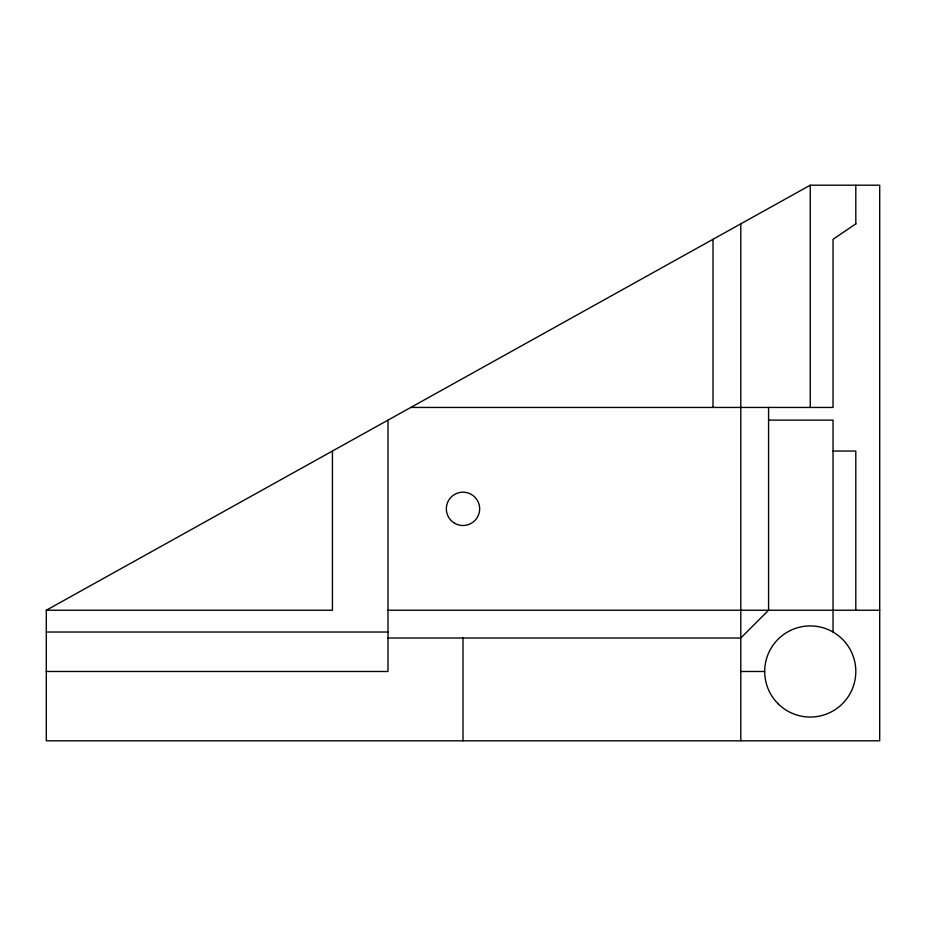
<?xml version="1.0" encoding="UTF-8"?>
<svg xmlns="http://www.w3.org/2000/svg" width="926" height="926" viewBox="0 0 926 926"><rect width="100%" height="100%" fill="white"/><g stroke="black" fill="none" stroke-linecap="round" stroke-linejoin="round"><path stroke-width="1.39" d="M855.809 223.837L833.03 239.29L833.03 407.44L410.797 407.44M46.3 610.234L810.25 185.2L879.7 185.2L879.7 740.8L46.3 740.8L46.3 610.234L332.434 610.234L332.434 451.043M768.58 420.126L833.03 420.126L833.03 632.03M833.03 451.043L855.809 451.043L855.809 610.234M387.994 610.234L879.7 610.234M46.3 632.03L387.994 632.03M387.994 638.014L740.8 638.014L768.58 610.234L768.58 407.44M46.3 671.489L387.994 671.489L387.994 420.126M740.8 671.489L764.691 671.489M855.809 185.2L855.809 224.161M810.25 185.2L810.25 407.44M740.8 223.837L740.8 740.8M713.02 239.29L713.02 407.44M463 638.014L463 740.8M454.666 523.271A16.668 16.668 0 0 0 479.668 508.837A16.668 16.668 0 0 0 454.666 494.403A16.668 16.668 0 0 0 454.666 523.271M778.037 703.702A45.559 45.559 0 0 0 854.258 683.284A45.559 45.559 0 0 0 798.455 627.481A45.559 45.559 0 0 0 778.037 703.702"/></g></svg>
